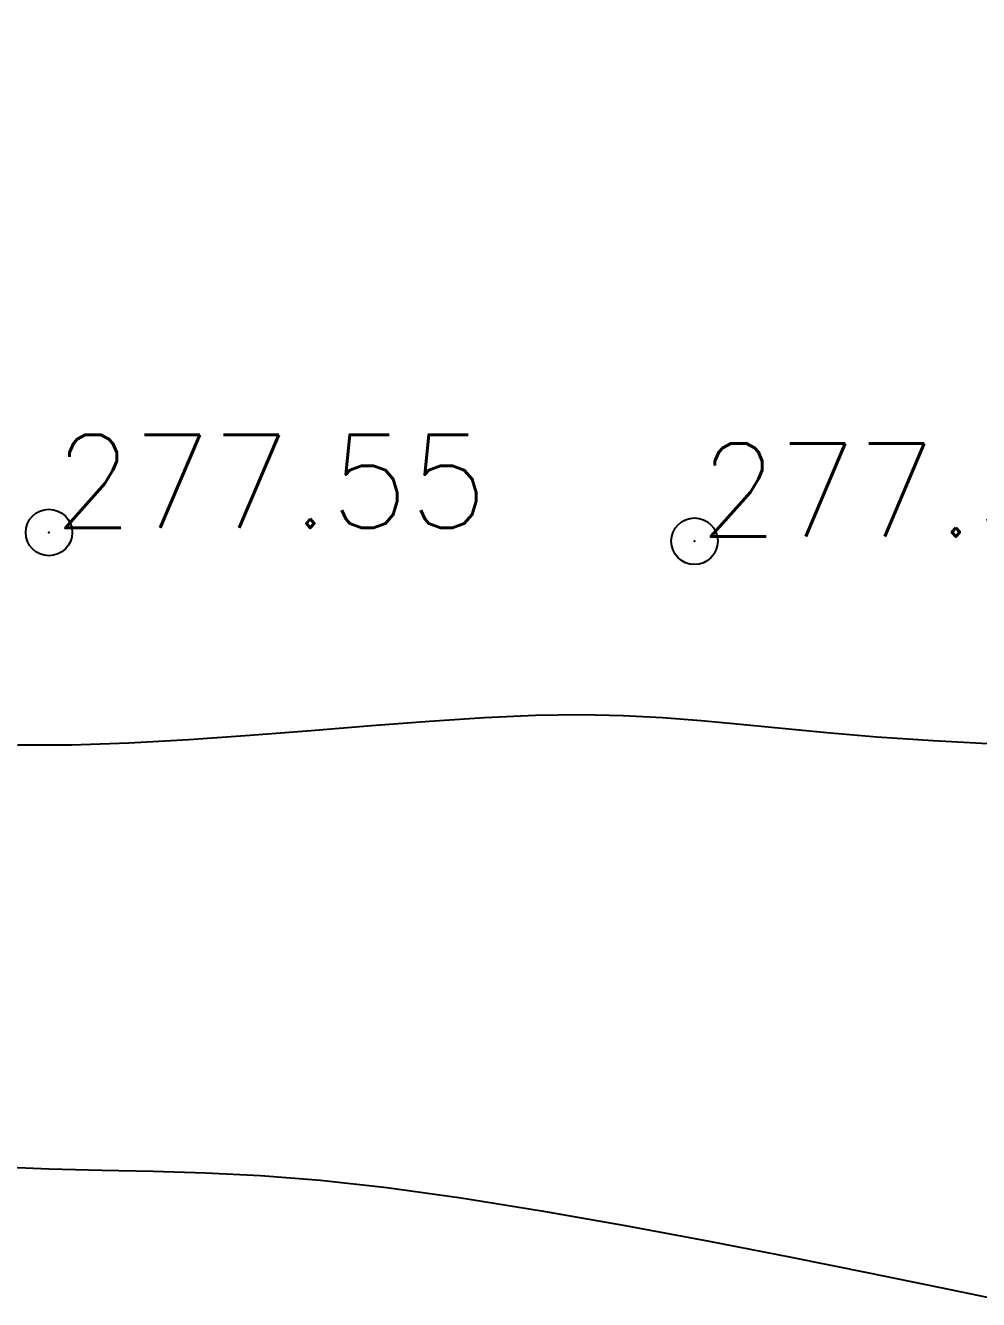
# Model space of a CAD drawing. Header units: millimetres. Extents: x 524954 to 526204, y 9523489 to 9524010.
# Drawn here: x 525878.64 to 525888.88, y 9523685.72 to 9523699.39 of the extents above; entities that cross this region are included whole.
import ezdxf
from ezdxf import colors
from ezdxf.entities.mleader import LeaderData, LeaderLine
from ezdxf.math import Vec2, Vec3

# ---------------------------------------------------------------- set-up
doc = ezdxf.new("R2010")
doc.units = ezdxf.units.MM
doc.header["$PDMODE"] = 32
doc.header["$PDSIZE"] = 0.5
for name, color, linetype in [('CN_01_00', 3, 'Continuous'), ('CN_02_00', 4, 'Continuous'), ('ETQ PAIR', 7, 'Continuous'), ('TopoAlt', 3, 'Continuous'), ('TOPOJIS', 7, 'Continuous')]:
    doc.layers.add(name, color=color, linetype=linetype)
doc.styles.add('Simplex 1.0', font='Simplex.shx', dxfattribs={"width": 0.99, "height": 1})
doc.styles.get("Standard").update_dxf_attribs({"font": 'arial.ttf'})

# ---------------------------------------------------------------- blocks, each defined once
blk = doc.blocks.new('TCPOINT M')
at = {"color": 0}
blk.add_point((0, 0), dxfattribs=at)
at = {"layer": 'TopoAlt', "style": 'Simplex 1.0', "width": 0.99}
blk.add_attdef('ALT', (0.15, 0.15), '', height=1, dxfattribs=at)

msp = doc.modelspace()

# ---------------------------------------------------------------- linework, layer by layer
at = {"layer": 'CN_01_00', "elevation": 277, "flags": 128}
msp.add_lwpolyline([(525878.552, 9523691.67), (525879.135, 9523691.672), (525879.751, 9523691.692), (525880.393, 9523691.728), (525881.049, 9523691.774), (525881.707, 9523691.826), (525882.355, 9523691.879), (525882.98, 9523691.927), (525883.572, 9523691.965), (525884.117, 9523691.99), (525884.609, 9523691.997), (525885.059, 9523691.988), (525885.484, 9523691.966), (525885.899, 9523691.933), (525886.32, 9523691.893), (525886.764, 9523691.849), (525887.247, 9523691.803), (525887.786, 9523691.759), (525888.389, 9523691.719), (525889.046, 9523691.682)], dxfattribs=at)
at = {"layer": 'CN_02_00', "elevation": 276, "flags": 128}
msp.add_lwpolyline([(525878.296, 9523687.145), (525878.894, 9523687.121), (525879.458, 9523687.107), (525880.011, 9523687.095), (525880.573, 9523687.078), (525881.164, 9523687.048), (525881.807, 9523686.998), (525882.521, 9523686.919), (525883.319, 9523686.808), (525884.182, 9523686.669), (525885.08, 9523686.511), (525885.984, 9523686.342), (525886.866, 9523686.17), (525887.698, 9523686.003), (525888.45, 9523685.849), (525889.094, 9523685.717)], dxfattribs=at)

# ---------------------------------------------------------------- block references
at = {"layer": 'TOPOJIS'}
ref = msp.add_blockref('TCPOINT M', (525878.891, 9523693.951, 277.55), dxfattribs=at)
ref.add_attrib('ALT', '277.55', (525878.941, 9523694.001, 277.55), dxfattribs={"layer": 'TopoAlt', "height": 1, "style": 'Simplex 1.0', "width": 0.99})
ref = msp.add_blockref('TCPOINT M', (525885.826, 9523693.857, 277.34), dxfattribs=at)
ref.add_attrib('ALT', '277.34', (525885.876, 9523693.907, 277.34), dxfattribs={"layer": 'TopoAlt', "height": 1, "style": 'Simplex 1.0', "width": 0.99})

# ---------------------------------------------------------------- next in the draw order: leaders
at = {"layer": 'ETQ PAIR'}
ml = msp.add_multileader_mtext('Standard', dxfattribs=at)
ml.set_content('Cheminement des piétons', color=256)
ml.set_leader_properties()
ml.build(insert=Vec2(0, 0))
ml.multileader.update_dxf_attribs({"has_text_frame": 1, "dogleg_length": 2.5, "arrow_head_size": 3.5})
ctx = ml.context
ctx.base_point, ctx.char_height, ctx.arrow_head_size, ctx.landing_gap_size, ctx.plane_origin, ctx.plane_x_axis, ctx.plane_y_axis = Vec3(525826.318, 9523701.272), 3.5, 3.5, 0.8, Vec3(525997.151, 9523585.717), Vec3(0.940159, 0.340735), Vec3(-0.340735, 0.940159)
ctx.text_align_type = 1
notes = []
notes.append((ctx, [(0, (1, 1, 0), (525883.172, 9523721.877), (-0.940159, -0.340735), 2.5, [(1, [(525926.36, 9523709.377), (525955.549, 9523709.392)], 0, [])])]))
ctx.mtext.insert, ctx.mtext.text_direction, ctx.mtext.rotation, ctx.mtext.alignment, ctx.mtext.flow_direction = Vec3(525852.808, 9523713.251), Vec3(0.940159, 0.340735), 0.347698, 2, 5
ctx.mtext.has_bg_fill, ctx.mtext.bg_color, ctx.mtext.bg_scale_factor, ctx.mtext.bg_transparency, ctx.mtext.use_window_bg_color = 1, -1027028792, 1.5, 0, 1
for ctx, leaders in notes:
    for number, flags, end, landing, length, lines in leaders:
        leader = LeaderData()
        leader.index, (leader.has_last_leader_line, leader.has_dogleg_vector, leader.attachment_direction) = number, flags
        leader.last_leader_point, leader.dogleg_vector, leader.dogleg_length = Vec3(end), Vec3(landing), length
        for number, points, colour, breaks in lines:
            line = LeaderLine()
            line.index, line.vertices, line.color, line.breaks = number, Vec3.list(points), colors.encode_raw_color(colour), breaks
            leader.lines.append(line)
        ctx.leaders.append(leader)

doc.saveas('drawing.dxf')
